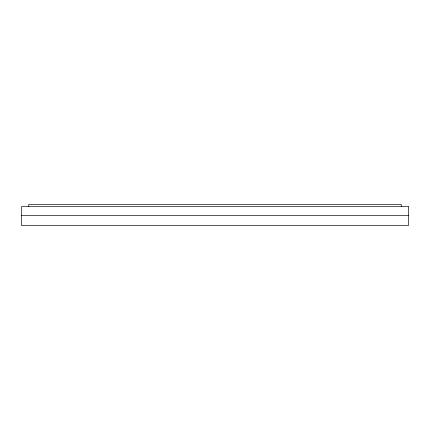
<?xml version="1.0" encoding="UTF-8"?>
<svg xmlns="http://www.w3.org/2000/svg" width="430" height="430" viewBox="0 0 430 430"><rect width="100%" height="100%" fill="white"/><g stroke="black" fill="none" stroke-linecap="round" stroke-linejoin="round"><path stroke-width="0.64" d="M21.5 215.36L408.5 215.36M401.254 206.663L401.254 204.492L28.745 204.492L28.745 206.663M408.5 206.663L21.5 206.663L21.5 225.508L408.5 225.508L408.5 206.663"/></g></svg>
